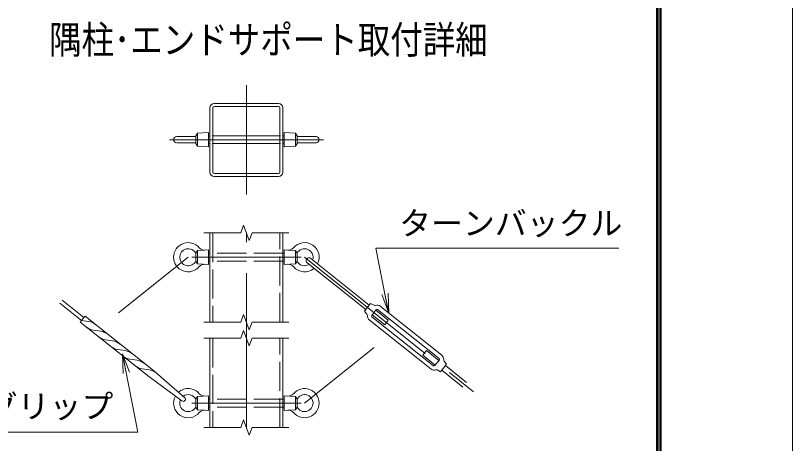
# Model space of a CAD drawing. Units: millimetres at full size; details may follow other scales. Extents: x -16800 to 16800, y -11880 to 11880.
# Drawn here: x 10403 to 16800, y -6187 to -2668 of the extents above; entities that cross this region are included whole.
import ezdxf
from ezdxf.enums import TextEntityAlignment as Align

# ---------------------------------------------------------------- set-up
doc = ezdxf.new("R2010")
doc.units = ezdxf.units.MM
doc.header["$LTSCALE"] = 40
doc.linetypes.add('DASHED', pattern=[7.5, 6, -1.5])
doc.linetypes.add('USER1', pattern=[50.8, 31.75, -6.35, 6.35, -6.35])
for name, color, linetype, lineweight in [('0-0_D-STR1', 1, 'Continuous', 18), ('0-1_D-BMK', 2, 'USER1', 13), ('0-2_D-STR3', 3, 'Continuous', 13), ('0-6_D-STR-DIM', 7, 'Continuous', 13), ('0-7_0', 7, 'Continuous', 18), ('0-9_D-STR-TXT', 7, 'Continuous', 13), ('0-B_D-TTL-TXT', 7, 'Continuous', 13), ('0-C_D-TTL', 7, 'Continuous', 18)]:
    doc.layers.add(name, color=color, linetype=linetype, lineweight=lineweight)
doc.styles.add('ＭＳ ゴシック', font='')
doc.styles.get('ＭＳ ゴシック').set_extended_font_data('MS Gothic')

# ---------------------------------------------------------------- blocks, each defined once
blk = doc.blocks.new('_Open')
at = {"layer": '0-7_0'}
blk.add_line((-40, 6.67), (0, 0), dxfattribs=at)
blk.add_lwpolyline([(-40, -6.67), (0, 0), (-40, 0)], dxfattribs=at)

msp = doc.modelspace()

# ---------------------------------------------------------------- linework, layer by layer
at = {"layer": '0-0_D-STR1'}
for p, q in [((12567.9, -3390.4), (12039.9, -3390.4)), ((12003.9, -3426.4), (12003.9, -3954.4)), ((12027.9, -3426.4), (12027.9, -3954.4)), ((12567.9, -3414.4), (12039.9, -3414.4)), ((12579.9, -3954.4), (12579.9, -3426.4)), ((12603.9, -3954.4), (12603.9, -3426.4)), ((12039.9, -3966.4), (12567.9, -3966.4)), ((12039.9, -3990.4), (12567.9, -3990.4)), ((12003.9, -4455.11), (12003.9, -5188.44)), ((12603.9, -5188.44), (12603.9, -4455.11)), ((12003.9, -5321.78), (12003.9, -6055.11)), ((12603.9, -6055.11), (12603.9, -5321.78))]:
    msp.add_line(p, q, dxfattribs=at)
at = {"layer": '0-0_D-STR1', "linetype": 'DASHED'}
for p, q in [((12027.9, -4455.11), (12027.9, -5188.44)), ((12579.9, -5188.44), (12579.9, -4455.11)), ((12027.9, -5321.78), (12027.9, -6055.11)), ((12579.9, -6055.11), (12579.9, -5321.78))]:
    msp.add_line(p, q, dxfattribs=at)
at = {"layer": '0-0_D-STR1'}
for centre, radius, start, end in [((12039.9, -3426.4), 36, 90, 180), ((12567.9, -3426.4), 36, 0, 90), ((12039.9, -3426.4), 12, 90, 180), ((12567.9, -3426.4), 12, 0, 90), ((12039.9, -3954.4), 36, 180, 270), ((12039.9, -3954.4), 12, 180, 270), ((12567.9, -3954.4), 36, 270, 0), ((12567.9, -3954.4), 12, 270, 0)]:
    msp.add_arc(centre, radius, start, end, dxfattribs=at)
at = {"layer": '0-1_D-BMK'}
for p, q in [((12303.9, -4140.4), (12303.9, -3240.4)), ((11670.35, -3690.4), (12937.45, -3690.4)), ((12303.9, -6055.11), (12303.9, -4455.11)), ((11824.77, -4655.11), (11250.93, -5111.71)), ((11853.9, -4655.11), (12753.9, -4655.11)), ((12783.03, -4655.11), (14292.23, -5855.95)), ((12783.03, -5855.11), (13357.04, -5398.72)), ((11853.9, -5855.11), (12753.9, -5855.11))]:
    msp.add_line(p, q, dxfattribs=at)
at = {"layer": '0-2_D-STR3'}
for p, q in [((11900.77, -3634.55), (11887.03, -3656.55)), ((11992.77, -3628.55), (11900.77, -3634.55)), ((11900.77, -3634.55), (11900.77, -3742.55)), ((11992.77, -3628.55), (11992.77, -3748.55)), ((12615.03, -3628.55), (12615.03, -3748.55)), ((12707.03, -3634.55), (12707.03, -3742.55)), ((11887.03, -3663.55), (11729.77, -3663.55)), ((11887.03, -3656.55), (11887.03, -3720.55)), ((12003.9, -3656.55), (11992.77, -3656.55)), ((12021.9, -3656.55), (12585.9, -3656.55)), ((12603.9, -3656.55), (12615.03, -3656.55)), ((12720.77, -3656.55), (12720.77, -3720.55)), ((12720.77, -3663.55), (12878.03, -3663.55)), ((11887.03, -3713.55), (11729.77, -3713.55)), ((11900.77, -3742.55), (11887.03, -3720.55)), ((11992.77, -3748.55), (11900.77, -3742.55)), ((12003.9, -3720.55), (11992.77, -3720.55)), ((12021.9, -3720.55), (12585.9, -3720.55)), ((12603.9, -3720.55), (12615.03, -3720.55)), ((12615.03, -3748.55), (12707.03, -3742.55)), ((12707.03, -3742.55), (12720.77, -3720.55)), ((12720.77, -3713.55), (12878.03, -3713.55)), ((11900.77, -4601.11), (11887.03, -4623.11)), ((11992.77, -4595.11), (11900.77, -4601.11)), ((11900.77, -4709.11), (11900.77, -4601.11)), ((11992.77, -4595.11), (11992.77, -4715.11)), ((12615.03, -4595.11), (12615.03, -4715.11)), ((12707.03, -4601.11), (12707.03, -4709.11)), ((11887.03, -4623.11), (11887.03, -4687.11)), ((11992.77, -4623.11), (12003.9, -4623.11)), ((12603.9, -4623.11), (12615.03, -4623.11)), ((12720.77, -4623.11), (12720.77, -4687.11)), ((12833.97, -4664.97), (13315.99, -5048.5)), ((11900.77, -4709.11), (11887.03, -4687.11)), ((11992.77, -4715.11), (11900.77, -4709.11)), ((11992.77, -4687.11), (12003.9, -4687.11)), ((12603.9, -4687.11), (12615.03, -4687.11)), ((12615.03, -4715.11), (12707.03, -4709.11)), ((12707.03, -4709.11), (12720.77, -4687.11)), ((12804.08, -4702.53), (13286.1, -5086.06)), ((10767.31, -5034.15), (10945.34, -5175.81)), ((10787.24, -5009.11), (10965.27, -5150.77)), ((13276.14, -5098.58), (13325.95, -5035.98)), ((13325.95, -5035.98), (13354.53, -5050.18)), ((13276.14, -5098.58), (13296.39, -5123.25)), ((13335.58, -5133.1), (13372.94, -5086.15)), ((13369.2, -5090.84), (13472.49, -5173.03)), ((13384.18, -5084.87), (13891.25, -5488.33)), ((13405.35, -5058.26), (13912.42, -5461.73)), ((11004.27, -5183.61), (10946.34, -5174.94)), ((11539.52, -5587.24), (10976.11, -5138.95)), ((13315.69, -5170.95), (13822.76, -5574.41)), ((13336.86, -5144.34), (13843.93, -5547.81)), ((11499.67, -5637.33), (10936.27, -5189.03)), ((11104.43, -5263.31), (11044.09, -5254.28)), ((11204.59, -5343), (11144.25, -5333.98)), ((11304.75, -5422.7), (11244.41, -5413.67)), ((13755.61, -5459.64), (13785.5, -5422.08)), ((13785.5, -5422.08), (13888.79, -5504.27)), ((11404.91, -5502.39), (11344.57, -5493.37)), ((13755.61, -5459.64), (13858.9, -5541.83)), ((13855.17, -5546.53), (13892.53, -5499.58)), ((13942, -5546.61), (14117.12, -5685.95)), ((11505.07, -5582.09), (11444.73, -5573.06)), ((11539.52, -5587.24), (11795.29, -5808.65)), ((13902.15, -5596.69), (13873.57, -5582.5)), ((13912.12, -5584.17), (14087.24, -5723.51)), ((11499.67, -5637.33), (11772.88, -5836.82)), ((11900.77, -5801.11), (11887.03, -5823.11)), ((11992.77, -5795.11), (11900.77, -5801.11)), ((11900.77, -5909.11), (11900.77, -5801.11)), ((11992.77, -5795.11), (11992.77, -5915.11)), ((12615.03, -5795.11), (12615.03, -5915.11)), ((12615.03, -5795.11), (12707.03, -5801.11)), ((12707.03, -5801.11), (12707.03, -5909.11)), ((12707.03, -5801.11), (12720.77, -5823.11)), ((11887.03, -5823.11), (11887.03, -5887.11)), ((11992.77, -5823.11), (12003.9, -5823.11)), ((12603.9, -5823.11), (12615.03, -5823.11)), ((12720.77, -5823.11), (12720.77, -5887.11)), ((11900.77, -5909.11), (11887.03, -5887.11)), ((11992.77, -5915.11), (11900.77, -5909.11)), ((11992.77, -5887.11), (12003.9, -5887.11)), ((12603.9, -5887.11), (12615.03, -5887.11)), ((12615.03, -5915.11), (12707.03, -5909.11)), ((12707.03, -5909.11), (12720.77, -5887.11))]:
    msp.add_line(p, q, dxfattribs=at)
at = {"layer": '0-2_D-STR3', "linetype": 'DASHED'}
for p, q in [((12603.9, -4623.11), (12003.9, -4623.11)), ((12603.9, -4687.11), (12003.9, -4687.11)), ((12603.9, -5823.11), (12003.9, -5823.11)), ((12603.9, -5887.11), (12003.9, -5887.11))]:
    msp.add_line(p, q, dxfattribs=at)
at = {"layer": '0-2_D-STR3'}
for points in [[(12615.03, -3628.55), (12707.03, -3634.55), (12720.77, -3656.55)], [(12615.03, -4595.11), (12707.03, -4601.11), (12720.77, -4623.11)], [(13339.31, -5128.4), (13442.61, -5210.59), (13472.49, -5173.03)], [(13902.15, -5596.69), (13951.96, -5534.09), (13931.71, -5509.43)]]:
    msp.add_lwpolyline(points, dxfattribs=at)
for centre, radius, start, end in [((11729.77, -3688.55), 25, 90, 270), ((12878.03, -3688.55), 25, 270, 90), ((11824.77, -4655.11), 120, 40.33299, 319.66701), ((12783.03, -4655.11), 120, 333.02839, 139.66701), ((11824.77, -4655.11), 70, 27.20289, 332.79711), ((11958.94, -4541.2), 56, 220.33299, 273.7314), ((12648.87, -4541.2), 56, 266.2686, 319.66701), ((12783.03, -4655.11), 70, 341.54247, 152.79711), ((12819.03, -4683.75), 24, 51.49143, 231.49143), ((11958.94, -4769.02), 56, 86.2686, 139.66701), ((12648.87, -4769.02), 56, 40.33299, 93.7314), ((12783.03, -4655.11), 120, 220.33299, 309.95447), ((12783.03, -4655.11), 70, 207.20289, 301.44039), ((13361.65, -5035.85), 16, 243.59068, 287.61032), ((13379.2, -5091.13), 42, 51.49143, 107.61032), ((13379.2, -5091.13), 8, 51.49143, 141.49143), ((11309.23, -5444.9), 452.29, 137.43473, 145.54859), ((13284.03, -5133.4), 16, 355.37255, 39.39218), ((13341.84, -5138.08), 42, 175.37255, 231.49143), ((13341.84, -5138.08), 8, 141.49143, 231.49143), ((11061.84, -5135.6), 120, 231.49173, 261.49182), ((10986.51, -5302.29), 120, 49.121, 81.49181), ((11162, -5215.3), 120, 231.49173, 261.49182), ((11086.67, -5381.98), 120, 49.121, 81.49181), ((11186.83, -5461.68), 120, 49.11991, 81.49181), ((11262.16, -5294.99), 120, 231.49054, 261.49036), ((11287, -5541.38), 120, 49.12006, 81.49181), ((11362.32, -5374.69), 120, 231.49173, 261.49182), ((13886.27, -5494.59), 8, 321.49143, 51.49143), ((13886.27, -5494.59), 42, 355.37255, 51.49143), ((13944.08, -5499.27), 16, 175.37255, 219.39218), ((11462.49, -5454.39), 120, 231.49173, 261.49182), ((11387.16, -5621.07), 120, 49.121, 81.49181), ((13848.91, -5541.55), 8, 231.49143, 321.49143), ((11487.32, -5700.77), 120, 49.11991, 81.49037), ((13848.91, -5541.55), 42, 231.49143, 287.61032), ((13866.46, -5596.83), 16, 63.59068, 107.61032), ((11824.77, -5855.11), 120, 40.33299, 131.53741), ((12783.03, -5855.11), 120, 220.33299, 139.66701), ((11824.77, -5855.11), 120, 151.44538, 319.66701), ((11784.08, -5822.73), 18, 231.48971, 51.48971), ((11824.77, -5855.11), 70, 27.20289, 126.04626), ((11958.94, -5741.2), 56, 220.33299, 273.7314), ((12648.87, -5741.2), 56, 266.2686, 319.66701), ((12783.03, -5855.11), 70, 207.20289, 152.79711), ((11824.77, -5855.11), 70, 156.93654, 332.79711), ((11958.94, -5969.02), 56, 86.2686, 139.66701), ((12648.87, -5969.02), 56, 40.33299, 93.7314)]:
    msp.add_arc(centre, radius, start, end, dxfattribs=at)
at = {"layer": '0-6_D-STR-DIM'}
for p, q in [((12280.82, -4391.68), (12257.73, -4455.11)), ((12326.99, -4518.54), (12280.82, -4391.68)), ((11953.9, -4455.11), (12257.73, -4455.11)), ((12350.08, -4455.11), (12326.99, -4518.54)), ((12350.08, -4455.11), (12653.9, -4455.11)), ((12280.82, -5125.01), (12257.73, -5188.44)), ((12326.99, -5251.87), (12280.82, -5125.01)), ((11953.9, -5188.44), (12257.73, -5188.44)), ((12350.08, -5188.44), (12326.99, -5251.87)), ((12350.08, -5188.44), (12653.9, -5188.44)), ((12280.82, -5258.35), (12257.73, -5321.78)), ((12326.99, -5385.21), (12280.82, -5258.35)), ((11953.9, -5321.78), (12257.73, -5321.78)), ((12350.08, -5321.78), (12326.99, -5385.21)), ((12350.08, -5321.78), (12653.9, -5321.78)), ((12280.82, -5991.68), (12257.73, -6055.11)), ((12326.99, -6118.54), (12280.82, -5991.68)), ((11953.9, -6055.11), (12257.73, -6055.11)), ((12350.08, -6055.11), (12326.99, -6118.54)), ((12350.08, -6055.11), (12653.9, -6055.11))]:
    msp.add_line(p, q, dxfattribs=at)
at = {"layer": '0-9_D-STR-TXT'}
for points in [[(15370.39, -4579.5), (13369.74, -4579.5), (13475.2, -5112.19)], [(9644.16, -6093.46), (11410.3, -6093.46), (11284.14, -5450.93)]]:
    msp.add_lwpolyline(points, dxfattribs=at)
at = {"layer": '0-C_D-TTL', "color": 2}
msp.add_lwpolyline([(-16800, 11880), (16800, 11880), (16800, -11880), (-16800, -11880)], close=True, dxfattribs=at)
at = {"layer": '0-C_D-TTL'}
for points in [[(-15720, 11000), (15720, 11000), (15720, -11000), (-15720, -11000)], [(-15710, 10990), (15710, 10990), (15710, -10990), (-15710, -10990)], [(-15700, 10980), (15700, 10980), (15700, -10980), (-15700, -10980)], [(-15690, 10970), (15690, 10970), (15690, -10970), (-15690, -10970)], [(-15680, 10960), (15680, 10960), (15680, -10960), (-15680, -10960)]]:
    msp.add_lwpolyline(points, close=True, dxfattribs=at)

# ---------------------------------------------------------------- block references
at = {"layer": '0-9_D-STR-TXT', "xscale": 4, "yscale": 4}
for p, rotation in [((13475.58, -5114.15), 281.1979), ((11283.75, -5448.96), 101.10829)]:
    msp.add_blockref('_Open', p, dxfattribs=dict(at, rotation=rotation))

# ---------------------------------------------------------------- texts
at = {"layer": '0-9_D-STR-TXT', "style": 'ＭＳ ゴシック'}
for s, p in [('ターンバックル', (13562.27, -4529.67)), ('巻付グリップ', (9633, -6035.5))]:
    msp.add_text(s, height=192.4, dxfattribs=at).set_placement(p, align=Align.BOTTOM_LEFT)
at = {"layer": '0-B_D-TTL-TXT', "style": 'ＭＳ ゴシック', "width": 0.85}
msp.add_text('隅柱･エンドサポート取付詳細', height=230.8, dxfattribs=at).set_placement((10678.52, -3050.99), align=Align.BOTTOM_LEFT)

doc.saveas('drawing.dxf')
